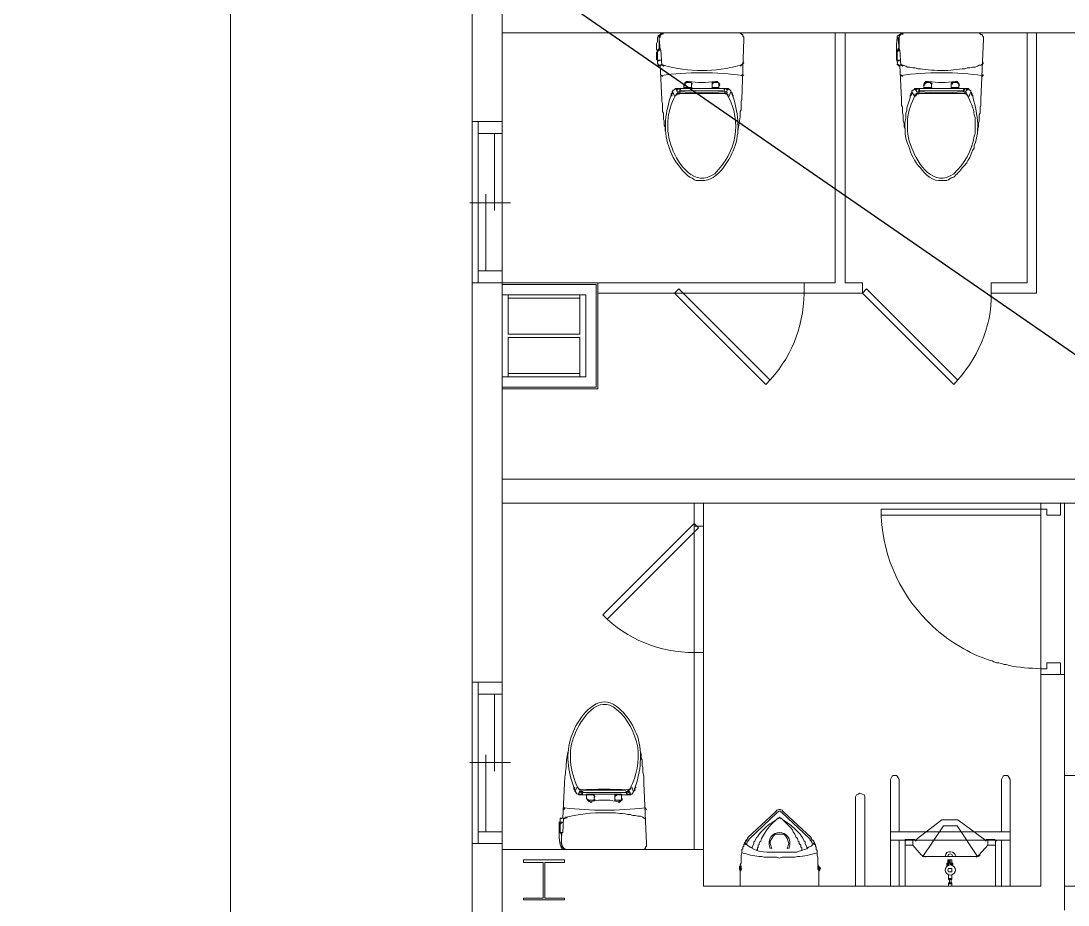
# Model space of a CAD drawing. Header units: millimetres. Extents: x -15161 to 10473752, y -72817 to 33960.
# Drawn here: x -2057 to -1538, y -28837 to -28399 of the extents above; entities that cross this region are included whole.
import ezdxf

# ---------------------------------------------------------------- set-up
doc = ezdxf.new("R2010")
doc.units = ezdxf.units.MM
doc.layers.add('PDF_幾何圖形', color=7, linetype='Continuous')

# ---------------------------------------------------------------- blocks, each defined once
blk = doc.blocks.new('建築底圖1140116')
at = {"layer": 'PDF_幾何圖形', "lineweight": 0}
blk.add_line((-1833.16, -22058.93), (-1833.16, -25652.78), dxfattribs=at)
for points in [[(-1953.16, -21908.9), (-1953.16, -26352.25), (-559.74, -26173.15), (-558.05, -26185), (-1953.16, -26364.27)], [(-1833.16, -22866.36), (-1833.16, -22668.21), (-1818.34, -22668.21), (-1818.34, -22588.19), (-1818.34, -22259.2), (-1833.16, -22259.2), (-1833.16, -22129.22)], [(-1833.16, -22588.19), (-1833.16, -22259.2)], [(-1203.98, -22532.3), (-1203.98, -22502.24), (-1192.13, -22502.24), (-1192.13, -22532.3), (-1192.13, -22777.45), (-1317.03, -22777.45), (-1317.03, -22765.59), (-1203.98, -22765.59), (-1203.98, -22544.15), (-1424.15, -22544.15), (-1424.15, -22765.59), (-1402.14, -22765.59), (-1402.14, -22777.45), (-1436.01, -22777.45), (-1436.01, -22544.15), (-1818.34, -22544.15)], [(-1653.21, -22544.15), (-1653.21, -22668.21), (-1668.46, -22668.21), (-1668.46, -22673.29), (-1732.81, -22673.29), (-1770.5, -22673.29)], [(-1741.28, -22553.47), (-1741.7, -22552.2), (-1741.7, -22549.66), (-1741.28, -22548.39), (-1741.28, -22546.69), (-1740.86, -22545.85), (-1740.86, -22545.42), (-1740.43, -22545.42), (-1740.01, -22545), (-1739.59, -22545.42)], [(-1740.43, -22553.05), (-1740.86, -22552.62), (-1740.43, -22553.05), (-1740.86, -22552.62), (-1740.86, -22552.2), (-1740.43, -22552.62), (-1740.43, -22545.85)], [(-1740.01, -22552.62), (-1740.43, -22547.12), (-1740.43, -22546.69), (-1740.01, -22546.27), (-1740.01, -22545.42), (-1739.16, -22544.58), (-1738.74, -22544.58), (-1738.32, -22544.15), (-1737.47, -22544.15), (-1701.06, -22544.15), (-1700.63, -22544.15), (-1699.79, -22544.58), (-1699.36, -22545), (-1698.94, -22545), (-1698.94, -22545.85), (-1698.52, -22546.27), (-1698.52, -22547.12), (-1699.36, -22577.18), (-1699.79, -22578.03), (-1699.79, -22582.26), (-1700.21, -22583.11), (-1700.21, -22584.8)], [(-1740.01, -22545), (-1739.59, -22544.58), (-1738.32, -22544.58)], [(-1648.13, -22544.15), (-1648.13, -22668.21), (-1639.66, -22668.21), (-1639.66, -22673.29), (-1668.46, -22673.29)], [(-1622.31, -22545.85), (-1621.88, -22545.42), (-1621.46, -22545.42), (-1621.46, -22545), (-1621.03, -22545), (-1620.61, -22544.58), (-1619.76, -22544.58), (-1619.34, -22545)], [(-1621.03, -22545.42), (-1621.46, -22546.27), (-1621.46, -22552.62), (-1621.88, -22547.12), (-1621.88, -22546.69), (-1621.46, -22546.27), (-1621.46, -22545.85), (-1621.03, -22545.42), (-1621.03, -22545), (-1620.61, -22545), (-1620.19, -22544.58), (-1619.76, -22544.58)], [(-1582.51, -22592.85), (-1582.51, -22591.57), (-1582.08, -22590.73), (-1582.08, -22589.03), (-1581.66, -22587.76), (-1581.66, -22584.8), (-1581.24, -22583.95), (-1581.24, -22580.99), (-1580.81, -22580.14), (-1580.81, -22577.18), (-1579.54, -22547.12), (-1579.54, -22546.27), (-1579.96, -22545.85), (-1580.39, -22545), (-1580.81, -22545), (-1581.66, -22544.15), (-1582.08, -22544.15), (-1618.92, -22544.15)], [(-1553.29, -22544.15), (-1553.29, -22673.29), (-1575.73, -22673.29), (-1575.73, -22668.21), (-1557.95, -22668.21), (-1557.95, -22544.15)], [(-1740.43, -22551.78), (-1740.43, -22552.2), (-1740.86, -22552.2), (-1740.43, -22552.62)], [(-1621.88, -22552.2), (-1621.88, -22551.78)], [(-1621.46, -22552.62), (-1621.88, -22552.2), (-1621.46, -22552.62), (-1621.88, -22552.2), (-1621.88, -22552.62), (-1621.46, -22553.05)], [(-1741.7, -22553.89), (-1741.28, -22553.47), (-1741.28, -22553.05), (-1741.28, -22557.28), (-1741.28, -22557.7), (-1740.86, -22557.7)], [(-1741.7, -22554.32), (-1741.7, -22553.89), (-1741.28, -22554.32)], [(-1741.7, -22554.74), (-1741.7, -22554.32), (-1741.28, -22554.74)], [(-1741.7, -22555.59), (-1741.7, -22555.16), (-1741.28, -22555.59), (-1741.7, -22555.16), (-1741.7, -22554.74), (-1741.28, -22555.16)], [(-1741.7, -22556.01), (-1741.7, -22555.59), (-1741.28, -22556.01), (-1741.7, -22555.59), (-1741.28, -22556.01)], [(-1740.43, -22560.24), (-1740.86, -22559.82), (-1741.28, -22559.4), (-1741.28, -22557.7), (-1741.7, -22557.28), (-1741.7, -22556.01), (-1741.28, -22556.43)], [(-1741.28, -22553.05), (-1740.86, -22553.47), (-1741.28, -22553.05), (-1740.86, -22553.47), (-1741.28, -22553.05), (-1740.86, -22553.47), (-1741.28, -22553.05), (-1741.28, -22552.62), (-1740.86, -22552.62), (-1739.59, -22552.62), (-1739.16, -22560.24), (-1740.86, -22560.24), (-1740.43, -22560.67), (-1740.86, -22560.24), (-1740.86, -22559.82), (-1740.43, -22560.24), (-1740.86, -22559.82), (-1740.43, -22560.24), (-1740.86, -22559.82)], [(-1622.73, -22553.89), (-1622.73, -22553.05), (-1622.31, -22553.47), (-1622.73, -22553.05), (-1622.31, -22553.05), (-1621.88, -22553.47)], [(-1622.73, -22554.32), (-1622.73, -22553.89), (-1622.31, -22554.32)], [(-1622.73, -22554.74), (-1622.73, -22554.32), (-1622.31, -22554.74)], [(-1622.73, -22555.59), (-1622.73, -22555.16), (-1622.31, -22555.59), (-1622.73, -22555.16), (-1622.73, -22554.74), (-1622.31, -22555.16)], [(-1622.31, -22556.01), (-1622.73, -22555.59), (-1622.31, -22556.01), (-1622.73, -22555.59), (-1622.73, -22556.01), (-1622.31, -22556.43)], [(-1622.31, -22552.62), (-1621.03, -22552.62), (-1620.61, -22560.24), (-1621.88, -22560.24), (-1621.46, -22560.67), (-1621.88, -22560.24), (-1621.88, -22559.82), (-1621.46, -22560.24)], [(-1621.88, -22553.05), (-1622.31, -22552.62), (-1622.31, -22553.05), (-1621.88, -22553.47), (-1622.31, -22553.05), (-1622.31, -22557.28), (-1622.31, -22557.7), (-1621.88, -22558.13)], [(-1740.43, -22558.13), (-1740.86, -22557.7), (-1740.43, -22558.13), (-1740.86, -22557.7), (-1740.43, -22558.13), (-1740.86, -22557.7), (-1740.43, -22557.7), (-1739.59, -22557.7)], [(-1740.01, -22560.24), (-1739.16, -22577.18), (-1739.16, -22578.03), (-1738.74, -22579.3), (-1738.74, -22583.11), (-1738.32, -22583.95), (-1738.32, -22584.8), (-1738.32, -22586.92), (-1737.89, -22587.76), (-1737.89, -22589.88), (-1737.47, -22590.73), (-1737.47, -22592.85)], [(-1739.59, -22559.82), (-1739.16, -22559.82), (-1738.74, -22560.24), (-1738.32, -22560.67), (-1738.74, -22560.24), (-1739.16, -22560.24), (-1739.16, -22559.82)], [(-1738.74, -22560.24), (-1738.32, -22560.24), (-1737.89, -22560.67)], [(-1698.94, -22560.24), (-1699.36, -22559.82), (-1699.79, -22560.24), (-1700.21, -22560.24), (-1699.79, -22560.67)], [(-1699.36, -22559.82), (-1698.94, -22559.4), (-1698.94, -22558.97), (-1698.52, -22559.4)], [(-1698.94, -22558.97), (-1698.52, -22558.55)], [(-1621.88, -22557.7), (-1622.31, -22557.7), (-1621.88, -22558.13), (-1622.31, -22557.7)], [(-1621.88, -22559.82), (-1622.31, -22559.82), (-1621.88, -22560.24), (-1622.31, -22559.82), (-1621.88, -22560.24)], [(-1621.46, -22558.13), (-1621.88, -22557.7), (-1621.46, -22558.13), (-1621.88, -22557.7), (-1620.61, -22557.7)], [(-1621.03, -22560.24), (-1620.19, -22577.18), (-1620.19, -22580.14), (-1619.76, -22580.99), (-1619.76, -22583.95), (-1619.34, -22584.8), (-1619.34, -22587.76), (-1618.92, -22589.03), (-1618.92, -22590.73), (-1618.49, -22591.57), (-1618.49, -22592.85)], [(-1619.76, -22560.67), (-1620.19, -22560.24), (-1620.19, -22559.82), (-1620.61, -22559.82), (-1620.19, -22560.24), (-1619.76, -22560.24), (-1619.34, -22560.67), (-1619.76, -22560.24), (-1619.34, -22560.24), (-1618.07, -22560.67), (-1617.22, -22561.09), (-1615.95, -22561.09), (-1614.68, -22561.51), (-1613.41, -22561.51), (-1612.14, -22561.94), (-1610.87, -22561.94)], [(-1588.86, -22561.94), (-1587.59, -22561.51), (-1586.32, -22561.51), (-1585.05, -22561.09), (-1583.78, -22561.09), (-1582.51, -22560.67), (-1581.66, -22560.24), (-1580.81, -22560.24), (-1580.39, -22559.82), (-1579.96, -22560.24)], [(-1580.39, -22559.82), (-1579.96, -22559.4), (-1579.96, -22558.97), (-1579.54, -22559.4)], [(-1579.96, -22558.97), (-1579.96, -22558.55)], [(-1739.16, -22565.32), (-1739.59, -22564.9), (-1739.16, -22565.32)], [(-1698.94, -22565.32), (-1699.36, -22564.9), (-1698.94, -22564.9), (-1698.52, -22565.32)], [(-1699.36, -22564.9), (-1699.36, -22565.32), (-1698.94, -22565.75), (-1699.36, -22565.32)], [(-1620.19, -22565.32), (-1620.61, -22564.9), (-1620.19, -22565.32), (-1620.61, -22564.9), (-1620.19, -22565.32), (-1619.76, -22565.75)], [(-1579.96, -22565.32), (-1580.39, -22564.9), (-1579.96, -22565.32), (-1580.39, -22564.9), (-1579.96, -22564.9), (-1579.54, -22565.32)], [(-1580.39, -22564.9), (-1580.39, -22565.32), (-1579.96, -22565.75)], [(-1728.16, -22571.68), (-1732.39, -22571.68), (-1733.24, -22572.52), (-1733.66, -22572.52), (-1733.66, -22572.95), (-1734.08, -22573.37), (-1734.08, -22573.79), (-1733.66, -22574.22)], [(-1731.54, -22572.1), (-1731.97, -22572.1), (-1731.54, -22572.52), (-1731.97, -22572.1), (-1731.54, -22572.52), (-1731.97, -22572.1), (-1731.54, -22572.52), (-1731.97, -22572.1), (-1731.54, -22572.52), (-1731.97, -22572.1), (-1731.54, -22572.52), (-1731.97, -22572.1), (-1731.54, -22573.37), (-1731.12, -22573.79), (-1731.54, -22573.37), (-1731.12, -22573.79), (-1731.54, -22573.37), (-1731.12, -22573.79), (-1731.54, -22573.37), (-1731.12, -22573.79), (-1731.54, -22573.37), (-1731.12, -22573.37), (-1730.7, -22573.79), (-1731.12, -22573.37), (-1730.7, -22573.79)], [(-1731.12, -22571.68), (-1731.54, -22571.68), (-1731.12, -22572.1)], [(-1731.54, -22571.68), (-1731.54, -22572.1), (-1731.12, -22572.52)], [(-1730.7, -22572.1), (-1731.12, -22571.68), (-1730.7, -22571.68), (-1730.27, -22572.1)], [(-1731.12, -22573.37), (-1730.7, -22573.37), (-1730.27, -22573.79), (-1730.7, -22573.37), (-1730.27, -22573.37), (-1729.85, -22573.79), (-1730.27, -22573.37), (-1729.85, -22573.79), (-1730.27, -22573.37), (-1729.85, -22573.79), (-1730.27, -22573.37), (-1729.85, -22573.79), (-1730.27, -22573.37), (-1730.27, -22572.1), (-1729.85, -22572.52), (-1730.27, -22572.1), (-1729.85, -22572.52)], [(-1730.27, -22572.1), (-1730.7, -22571.68), (-1730.27, -22572.1)], [(-1730.27, -22572.95), (-1708.68, -22572.95)], [(-1727.73, -22569.56), (-1728.16, -22569.56), (-1728.16, -22569.98), (-1727.73, -22570.4)], [(-1728.16, -22569.98), (-1728.16, -22571.25), (-1724.77, -22571.25), (-1724.35, -22571.68), (-1724.77, -22571.25), (-1724.35, -22571.68)], [(-1728.16, -22571.25), (-1728.16, -22571.68), (-1710.8, -22571.68), (-1710.8, -22571.25)], [(-1724.35, -22571.25), (-1724.35, -22569.13), (-1723.92, -22569.56), (-1724.35, -22569.13), (-1723.92, -22569.56), (-1724.35, -22569.13), (-1724.77, -22568.71), (-1727.73, -22568.71)], [(-1727.31, -22568.71), (-1727.73, -22568.71), (-1727.73, -22569.13), (-1727.31, -22569.56), (-1727.73, -22569.13), (-1727.73, -22569.56), (-1727.31, -22569.98)], [(-1726.89, -22568.29), (-1727.31, -22568.71), (-1726.89, -22569.13), (-1727.31, -22568.71), (-1726.89, -22569.13)], [(-1726.04, -22568.29), (-1726.46, -22568.29), (-1726.04, -22568.71), (-1726.46, -22568.29), (-1726.04, -22568.71), (-1726.46, -22568.29), (-1726.89, -22568.29), (-1726.46, -22568.71), (-1726.89, -22568.29), (-1726.46, -22568.71)], [(-1724.35, -22569.13), (-1724.77, -22568.71), (-1724.35, -22569.13)], [(-1724.77, -22571.25), (-1724.35, -22571.25), (-1723.92, -22571.68), (-1724.35, -22571.25), (-1723.92, -22571.68)], [(-1714.18, -22571.25), (-1714.18, -22569.13), (-1713.76, -22569.56), (-1714.18, -22569.13), (-1713.76, -22569.56), (-1714.18, -22569.13), (-1714.18, -22568.71), (-1713.76, -22568.71), (-1713.34, -22569.13)], [(-1713.76, -22571.25), (-1714.18, -22571.25), (-1713.76, -22571.68), (-1714.18, -22571.25), (-1713.76, -22571.68), (-1714.18, -22571.25), (-1713.76, -22571.68)], [(-1711.64, -22568.71), (-1712.07, -22568.29), (-1711.64, -22568.71), (-1712.07, -22568.29), (-1711.64, -22568.29), (-1711.22, -22568.71), (-1713.76, -22568.71)], [(-1713.34, -22571.68), (-1713.76, -22571.25), (-1710.8, -22571.25), (-1710.8, -22569.98), (-1710.37, -22570.4)], [(-1712.07, -22568.29), (-1712.49, -22568.29), (-1712.07, -22568.71), (-1712.49, -22568.29), (-1712.07, -22568.71), (-1712.49, -22568.29)], [(-1710.8, -22569.98), (-1710.8, -22569.56), (-1710.37, -22569.98), (-1710.8, -22569.56), (-1710.8, -22569.13), (-1710.37, -22569.56), (-1710.8, -22569.13), (-1711.22, -22568.71), (-1710.8, -22569.13)], [(-1710.8, -22569.13), (-1711.22, -22568.71), (-1710.8, -22569.13)], [(-1710.8, -22571.68), (-1706.14, -22571.68), (-1705.72, -22572.1), (-1705.29, -22572.52), (-1704.87, -22572.95)], [(-1708.26, -22571.68), (-1708.26, -22573.37), (-1707.83, -22573.79), (-1708.26, -22573.37), (-1707.83, -22573.79), (-1708.26, -22573.37), (-1707.83, -22573.79), (-1708.26, -22573.37), (-1708.26, -22572.1), (-1707.83, -22572.52), (-1708.26, -22572.1), (-1707.83, -22572.52)], [(-1708.26, -22572.1), (-1708.26, -22571.68), (-1707.83, -22572.1), (-1708.26, -22571.68), (-1707.83, -22572.1), (-1708.26, -22571.68), (-1707.41, -22571.68), (-1706.99, -22572.1), (-1707.41, -22571.68), (-1706.99, -22571.68), (-1706.99, -22572.1), (-1706.56, -22572.52), (-1706.99, -22572.1), (-1706.56, -22572.1), (-1706.14, -22572.52), (-1706.56, -22572.1), (-1706.14, -22572.52), (-1706.56, -22572.1), (-1706.14, -22572.52), (-1706.56, -22572.1), (-1706.14, -22572.52), (-1706.56, -22572.1), (-1706.14, -22572.52)], [(-1706.56, -22572.1), (-1706.99, -22573.37), (-1706.56, -22573.79), (-1706.99, -22573.37), (-1706.56, -22573.79), (-1706.99, -22573.37), (-1706.56, -22573.79), (-1706.99, -22573.37), (-1706.56, -22573.79), (-1706.99, -22573.37), (-1707.41, -22573.37), (-1706.99, -22573.79), (-1707.41, -22573.37), (-1707.83, -22573.37), (-1707.41, -22573.79), (-1707.83, -22573.37), (-1707.41, -22573.79)], [(-1705.29, -22572.52), (-1704.87, -22572.95), (-1704.87, -22573.37), (-1704.02, -22574.22)], [(-1609.18, -22571.68), (-1613.84, -22571.68), (-1613.84, -22572.1), (-1614.26, -22572.52), (-1614.68, -22572.52), (-1615.11, -22572.95), (-1615.11, -22573.79), (-1614.68, -22574.22)], [(-1613.41, -22572.1), (-1612.57, -22573.37), (-1612.14, -22573.79), (-1612.57, -22573.37), (-1612.14, -22573.79), (-1612.57, -22573.37), (-1612.14, -22573.79), (-1612.57, -22573.37), (-1612.14, -22573.79), (-1612.57, -22573.37), (-1612.14, -22573.79), (-1612.57, -22573.37), (-1612.14, -22573.37), (-1611.72, -22573.79), (-1612.14, -22573.37), (-1611.72, -22573.37), (-1611.3, -22573.79), (-1611.72, -22573.37), (-1611.3, -22573.79), (-1611.72, -22573.37), (-1611.3, -22573.79), (-1611.72, -22573.37), (-1611.3, -22573.79), (-1611.72, -22573.37), (-1611.3, -22573.79), (-1611.72, -22573.37), (-1611.72, -22572.1), (-1611.3, -22572.52), (-1611.72, -22572.1), (-1611.3, -22572.52)], [(-1612.99, -22572.1), (-1613.41, -22572.1), (-1612.99, -22572.52), (-1613.41, -22572.1), (-1612.99, -22572.52), (-1613.41, -22572.1), (-1612.99, -22572.52), (-1613.41, -22572.1), (-1612.99, -22572.52)], [(-1611.72, -22572.1), (-1611.72, -22571.68), (-1611.3, -22572.1), (-1611.72, -22571.68), (-1611.3, -22572.1), (-1611.72, -22571.68), (-1612.57, -22571.68), (-1612.14, -22572.1), (-1612.57, -22571.68), (-1612.57, -22572.1), (-1612.99, -22572.1), (-1612.57, -22572.52), (-1612.99, -22572.1), (-1612.57, -22572.52)], [(-1611.3, -22572.95), (-1589.7, -22572.95)], [(-1605.79, -22569.13), (-1605.79, -22568.71), (-1605.37, -22569.13), (-1605.79, -22568.71), (-1608.76, -22568.71), (-1608.76, -22569.13), (-1608.33, -22569.56), (-1608.76, -22569.13), (-1609.18, -22569.56), (-1608.76, -22569.98), (-1609.18, -22569.56), (-1609.18, -22569.98), (-1608.76, -22570.4)], [(-1609.18, -22569.98), (-1609.18, -22571.25), (-1605.79, -22571.25), (-1605.37, -22571.68), (-1605.79, -22571.25), (-1605.37, -22571.68), (-1605.79, -22571.25), (-1605.37, -22571.25), (-1604.95, -22571.68), (-1605.37, -22571.25), (-1605.37, -22569.13), (-1604.95, -22569.56), (-1605.37, -22569.13), (-1605.79, -22569.13), (-1605.37, -22569.56)], [(-1609.18, -22571.25), (-1609.18, -22571.68), (-1591.82, -22571.68), (-1591.82, -22571.25)], [(-1607.91, -22568.29), (-1608.33, -22568.29), (-1608.33, -22568.71), (-1607.91, -22569.13), (-1608.33, -22568.71), (-1608.76, -22568.71), (-1608.33, -22569.13)], [(-1607.49, -22568.71), (-1607.91, -22568.29), (-1607.49, -22568.71), (-1607.91, -22568.29), (-1607.49, -22568.29), (-1607.06, -22568.71), (-1607.49, -22568.29), (-1607.06, -22568.71), (-1607.49, -22568.29), (-1607.06, -22568.29), (-1606.64, -22568.71)], [(-1595.63, -22569.13), (-1595.21, -22569.13), (-1594.78, -22569.56), (-1595.21, -22569.13), (-1595.21, -22568.71), (-1594.78, -22569.13)], [(-1595.63, -22571.25), (-1595.63, -22569.13), (-1595.21, -22569.56)], [(-1595.21, -22571.68), (-1595.63, -22571.25), (-1595.21, -22571.25), (-1594.78, -22571.68), (-1595.21, -22571.25), (-1594.78, -22571.68), (-1595.21, -22571.25), (-1591.82, -22571.25), (-1591.82, -22569.98), (-1591.4, -22570.4)], [(-1592.67, -22568.29), (-1593.09, -22568.29), (-1592.67, -22568.71), (-1592.67, -22568.29), (-1592.24, -22568.71), (-1595.21, -22568.71)], [(-1593.09, -22568.29), (-1593.51, -22568.29), (-1593.09, -22568.71), (-1593.51, -22568.29), (-1593.09, -22568.71), (-1593.51, -22568.29)], [(-1591.82, -22569.98), (-1591.82, -22569.56), (-1591.4, -22569.98), (-1591.82, -22569.56)], [(-1591.82, -22571.68), (-1587.16, -22571.68), (-1586.74, -22572.1), (-1586.74, -22572.52), (-1586.32, -22572.52), (-1585.89, -22572.95), (-1585.89, -22573.79), (-1585.47, -22573.79), (-1585.47, -22574.22), (-1585.05, -22574.64)], [(-1588.43, -22571.68), (-1587.59, -22572.52), (-1588.01, -22572.1), (-1587.59, -22572.1), (-1587.16, -22572.52), (-1587.59, -22572.1), (-1587.16, -22572.52), (-1587.59, -22572.1), (-1587.16, -22572.52), (-1587.59, -22572.1), (-1587.16, -22572.52), (-1587.59, -22572.1), (-1588.43, -22573.37), (-1588.01, -22573.79), (-1588.43, -22573.37), (-1588.01, -22573.79), (-1588.43, -22573.37), (-1588.01, -22573.79), (-1588.43, -22573.37), (-1588.01, -22573.79), (-1588.43, -22573.37), (-1588.01, -22573.79), (-1588.43, -22573.37), (-1588.86, -22573.37), (-1588.43, -22573.79), (-1588.86, -22573.37), (-1589.28, -22573.37), (-1588.86, -22573.79), (-1589.28, -22573.37), (-1588.86, -22573.79), (-1589.28, -22573.37), (-1588.86, -22573.79), (-1589.28, -22573.37), (-1588.86, -22573.79), (-1589.28, -22573.37), (-1588.86, -22573.79), (-1589.28, -22573.37), (-1589.28, -22572.1), (-1588.86, -22572.52), (-1589.28, -22572.1), (-1588.86, -22572.52)], [(-1589.28, -22572.1), (-1589.28, -22571.68), (-1588.86, -22572.1), (-1589.28, -22571.68), (-1588.86, -22572.1), (-1589.28, -22571.68), (-1588.43, -22571.68), (-1588.01, -22572.1), (-1588.43, -22571.68), (-1588.01, -22572.1), (-1587.59, -22572.52)], [(-1734.08, -22573.79), (-1734.08, -22574.22), (-1734.51, -22574.22), (-1734.51, -22574.64), (-1734.08, -22575.06)], [(-1734.51, -22574.64), (-1734.51, -22575.06), (-1734.08, -22575.49), (-1734.51, -22575.06), (-1734.08, -22575.49), (-1734.51, -22575.06), (-1734.08, -22575.49), (-1734.51, -22575.06), (-1734.08, -22575.49), (-1734.51, -22575.06), (-1734.08, -22575.49)], [(-1733.66, -22573.37), (-1732.81, -22575.49), (-1732.39, -22575.49)], [(-1732.39, -22575.06), (-1731.97, -22575.06), (-1731.97, -22574.64), (-1731.54, -22575.06), (-1731.97, -22574.64), (-1731.54, -22574.22), (-1731.12, -22574.64), (-1731.54, -22574.22), (-1731.12, -22574.22), (-1730.7, -22574.64), (-1731.12, -22574.22), (-1730.7, -22574.64), (-1731.12, -22574.22), (-1730.7, -22574.64), (-1731.12, -22574.22), (-1730.7, -22574.22), (-1730.27, -22574.64)], [(-1706.99, -22574.64), (-1707.41, -22574.22), (-1707.83, -22574.22), (-1707.41, -22574.64)], [(-1704.87, -22573.37), (-1705.72, -22575.49), (-1706.14, -22575.49), (-1706.56, -22575.06), (-1706.56, -22574.64), (-1706.99, -22574.22), (-1707.41, -22574.22), (-1706.99, -22574.64), (-1707.41, -22574.22), (-1706.99, -22574.64), (-1707.41, -22574.22)], [(-1706.99, -22574.22), (-1706.99, -22574.64), (-1706.56, -22574.64), (-1706.14, -22575.06)], [(-1704.45, -22573.79), (-1704.45, -22574.22), (-1704.02, -22574.64)], [(-1704.45, -22574.22), (-1704.45, -22574.64), (-1704.02, -22574.64), (-1704.02, -22575.06), (-1703.6, -22575.49), (-1704.02, -22575.06), (-1703.6, -22575.49), (-1704.02, -22575.06), (-1703.6, -22575.49), (-1704.02, -22575.06), (-1703.6, -22575.49), (-1704.02, -22575.06), (-1703.6, -22575.49)], [(-1615.53, -22574.64), (-1615.53, -22575.06), (-1615.95, -22575.06), (-1615.53, -22575.49), (-1615.95, -22575.06), (-1615.95, -22576.33), (-1617.65, -22581.41), (-1617.65, -22582.68), (-1618.07, -22583.95), (-1618.07, -22586.49), (-1618.49, -22587.76)], [(-1615.95, -22575.06), (-1615.53, -22575.49)], [(-1615.95, -22575.06), (-1615.53, -22575.49)], [(-1615.11, -22573.79), (-1615.53, -22574.22), (-1615.11, -22574.64)], [(-1615.53, -22574.22), (-1615.53, -22574.64), (-1615.11, -22575.06)], [(-1615.11, -22573.37), (-1613.84, -22575.49), (-1613.41, -22575.49)], [(-1612.99, -22574.64), (-1613.41, -22574.64), (-1613.41, -22575.06), (-1612.99, -22575.49)], [(-1612.57, -22574.22), (-1612.99, -22574.22), (-1612.99, -22574.64), (-1612.57, -22575.06)], [(-1612.14, -22574.22), (-1612.57, -22574.22), (-1612.14, -22574.64)], [(-1612.57, -22574.22), (-1612.14, -22574.64)], [(-1612.14, -22574.22), (-1611.72, -22574.64)], [(-1612.14, -22574.22), (-1611.72, -22574.64)], [(-1612.14, -22574.22), (-1611.72, -22574.64)], [(-1585.89, -22573.37), (-1586.74, -22575.49), (-1587.16, -22575.49), (-1587.59, -22575.06), (-1587.59, -22574.64), (-1588.01, -22574.64), (-1588.43, -22574.22), (-1588.86, -22574.22), (-1588.43, -22574.64), (-1588.86, -22574.22), (-1588.43, -22574.64), (-1588.86, -22574.22), (-1588.43, -22574.64), (-1588.86, -22574.22)], [(-1588.43, -22574.22), (-1588.01, -22574.22), (-1588.01, -22574.64), (-1587.59, -22575.06)], [(-1585.47, -22574.22), (-1585.47, -22574.64), (-1585.05, -22575.06), (-1584.62, -22575.49), (-1585.05, -22575.06), (-1585.47, -22575.06), (-1585.47, -22574.64)], [(-1585.05, -22575.06), (-1584.62, -22575.49)], [(-1585.05, -22575.06), (-1584.62, -22575.49)], [(-1833.16, -22668.21), (-1833.16, -22588.19), (-1818.34, -22588.19)], [(-1830.2, -22588.19), (-1830.2, -22668.21)], [(-1584.2, -22584.8), (-1583.78, -22586.07), (-1583.78, -22594.12), (-1584.2, -22595.39)], [(-1818.34, -22594.12), (-1830.2, -22594.12)], [(-1822.15, -22594.12), (-1822.15, -22632.22)], [(-1586.32, -22605.97), (-1585.89, -22604.7), (-1585.47, -22603.85), (-1585.05, -22602.58), (-1584.2, -22601.31), (-1584.2, -22600.04)], [(-1729.85, -22611.05), (-1729, -22612.32), (-1726.46, -22614.86), (-1725.19, -22615.71)], [(-1600.29, -22617.4), (-1597.75, -22617.4), (-1596.9, -22616.98), (-1595.63, -22616.13), (-1594.36, -22615.71)], [(-1826.39, -22662.28), (-1826.39, -22624.18)], [(-1814.11, -22628.41), (-1834.43, -22628.41)], [(-1818.34, -22662.28), (-1830.2, -22662.28)], [(-1818.34, -22720.71), (-1770.92, -22720.71), (-1770.92, -22694.46), (-1770.92, -22668.21), (-1818.34, -22668.21), (-1818.34, -22866.36), (-1833.16, -22866.36), (-1833.16, -22946.39)], [(-1818.34, -22719.87), (-1771.77, -22719.87), (-1771.77, -22694.46), (-1771.77, -22669.06), (-1818.34, -22669.06)], [(-1770.5, -22668.21), (-1732.81, -22668.21), (-1668.46, -22668.21)], [(-1687.51, -22718.6), (-1732.81, -22673.29), (-1730.7, -22671.17), (-1685.39, -22716.48)], [(-1594.36, -22718.6), (-1639.66, -22673.29), (-1637.55, -22671.17), (-1592.24, -22716.48)], [(-1818.34, -22765.59), (-1509.26, -22765.59)], [(-1818.34, -22777.45), (-1509.26, -22777.45)], [(-1718.42, -22777.45), (-1718.42, -22788.88), (-1723.07, -22788.88), (-1723.07, -22777.45)], [(-1539.32, -22862.55), (-1539.32, -22777.45), (-1551.17, -22777.45), (-1551.17, -22780.41), (-1548.21, -22780.41), (-1548.21, -22783.38), (-1541.44, -22783.38), (-1541.44, -22777.45)], [(-1551.17, -22783.38), (-1551.17, -22862.55), (-1551.17, -22859.59), (-1548.21, -22859.59), (-1548.21, -22856.62), (-1541.44, -22856.62), (-1541.44, -22862.55)], [(-1718.42, -22787.61), (-1718.42, -22851.54), (-1723.07, -22851.54), (-1723.07, -22787.61)], [(-1723.07, -22949.35), (-1723.07, -22831.64)], [(-1718.42, -22949.35), (-1718.42, -22831.64)], [(-1575.31, -22855.78), (-1574.46, -22856.2), (-1573.19, -22856.62), (-1571.92, -22856.62), (-1570.65, -22857.05), (-1569.38, -22857.47), (-1568.11, -22857.47), (-1567.26, -22857.9)], [(-1818.34, -22949.35), (-1718.42, -22949.35), (-1718.42, -22967.56), (-1551.17, -22967.56), (-1551.17, -22862.55), (-1539.32, -22862.55), (-1539.32, -22979.41)], [(-1830.2, -22866.36), (-1830.2, -22946.39)], [(-1818.34, -22866.36), (-1818.34, -22946.39)], [(-1818.34, -22872.29), (-1830.2, -22872.29)], [(-1822.15, -22872.29), (-1822.15, -22910.4)], [(-1826.39, -22940.46), (-1826.39, -22902.35)], [(-1748.48, -22908.7), (-1748.9, -22907.86), (-1748.9, -22904.89), (-1749.33, -22904.05), (-1749.33, -22901.93), (-1749.75, -22901.08)], [(-1814.11, -22906.16), (-1834.43, -22906.16)], [(-1621.46, -22940.46), (-1621.46, -22914.63), (-1622.31, -22912.94), (-1622.73, -22912.51), (-1624.42, -22912.51), (-1624.85, -22912.94), (-1625.69, -22914.63), (-1625.69, -22967.56)], [(-1570.65, -22940.46), (-1570.65, -22914.63), (-1569.8, -22912.94), (-1569.38, -22912.51), (-1567.69, -22912.51), (-1567.26, -22912.94), (-1566.42, -22914.63), (-1566.42, -22967.56)], [(-1539.32, -22912.51), (-1379.27, -22912.51), (-1379.27, -22967.56)], [(-1748.06, -22916.32), (-1746.79, -22946.39), (-1746.79, -22947.66), (-1747.21, -22948.08), (-1747.21, -22948.5), (-1747.63, -22948.93), (-1748.48, -22949.35), (-1749.33, -22949.35), (-1785.74, -22949.35)], [(-1782.77, -22918.87), (-1782.77, -22918.44), (-1782.35, -22918.87), (-1782.77, -22918.44), (-1782.35, -22918.87), (-1782.77, -22918.44), (-1782.35, -22918.87), (-1782.77, -22918.44), (-1782.35, -22918.87), (-1782.77, -22918.44)], [(-1782.77, -22919.29), (-1782.77, -22918.87), (-1782.35, -22919.29)], [(-1782.35, -22919.71), (-1782.77, -22919.29), (-1782.35, -22919.71)], [(-1782.35, -22920.56), (-1781.08, -22918.44), (-1780.66, -22918.44)], [(-1781.93, -22920.14), (-1782.35, -22919.71), (-1782.35, -22920.14), (-1781.93, -22920.56)], [(-1779.81, -22919.29), (-1780.23, -22919.29), (-1779.81, -22919.71)], [(-1779.81, -22921.83), (-1780.23, -22921.83), (-1779.81, -22922.25), (-1780.23, -22921.83), (-1779.81, -22922.25), (-1780.23, -22921.83), (-1779.81, -22922.25), (-1780.23, -22921.83), (-1779.81, -22922.25), (-1780.23, -22921.83), (-1779.81, -22922.25), (-1780.23, -22921.83), (-1780.23, -22921.41), (-1779.81, -22920.56), (-1779.39, -22920.98), (-1779.81, -22920.56), (-1779.39, -22920.98), (-1779.81, -22920.56), (-1779.39, -22920.98), (-1779.81, -22920.56), (-1779.81, -22920.14), (-1779.81, -22920.56), (-1779.39, -22920.98)], [(-1779.81, -22920.56), (-1779.39, -22920.56), (-1778.96, -22920.98), (-1779.39, -22920.56), (-1778.96, -22920.56), (-1778.54, -22920.98), (-1756.95, -22920.98)], [(-1778.54, -22920.56), (-1778.12, -22920.98), (-1778.54, -22920.56), (-1778.12, -22920.98), (-1778.54, -22920.56), (-1778.96, -22921.83), (-1778.54, -22922.25), (-1778.96, -22921.83), (-1778.54, -22922.25), (-1778.96, -22921.83), (-1778.54, -22922.25), (-1778.96, -22921.83), (-1778.54, -22922.25), (-1778.96, -22921.83), (-1779.81, -22921.83), (-1779.39, -22922.25), (-1779.81, -22921.83), (-1779.39, -22922.25)], [(-1778.96, -22920.56), (-1778.54, -22920.56), (-1778.12, -22920.98)], [(-1752.29, -22920.14), (-1752.71, -22919.71), (-1752.71, -22920.14), (-1753.14, -22920.14), (-1753.14, -22920.56), (-1753.56, -22920.98), (-1753.56, -22921.41), (-1753.98, -22921.83), (-1754.41, -22921.83), (-1754.83, -22922.25), (-1759.06, -22922.25), (-1759.06, -22921.83), (-1776.42, -22921.83), (-1776.42, -22922.25), (-1776.42, -22923.95), (-1776, -22924.37)], [(-1755.68, -22921.83), (-1755.25, -22921.83), (-1754.83, -22922.25), (-1755.25, -22921.83), (-1754.83, -22921.83), (-1754.41, -22922.25), (-1754.83, -22921.83), (-1754.41, -22922.25), (-1754.83, -22921.83), (-1754.41, -22922.25), (-1754.83, -22921.83), (-1754.41, -22922.25), (-1754.83, -22921.83), (-1754.83, -22921.41), (-1755.25, -22920.56), (-1754.83, -22920.98), (-1755.25, -22920.56), (-1754.83, -22920.98), (-1755.25, -22920.56), (-1755.68, -22920.56), (-1755.25, -22920.98), (-1755.68, -22920.56), (-1755.68, -22920.14), (-1755.68, -22920.56), (-1755.25, -22920.98), (-1755.68, -22920.56), (-1756.1, -22920.56), (-1755.68, -22920.98), (-1756.1, -22920.56), (-1756.52, -22920.56), (-1756.1, -22920.98)], [(-1756.52, -22920.56), (-1756.1, -22920.98), (-1756.52, -22920.56), (-1756.1, -22920.98), (-1756.52, -22920.56), (-1756.1, -22920.98), (-1756.52, -22920.56), (-1756.1, -22920.98), (-1756.52, -22920.56), (-1756.52, -22921.83), (-1756.1, -22922.25), (-1756.52, -22921.83), (-1756.1, -22922.25), (-1756.52, -22921.83), (-1756.1, -22922.25), (-1756.52, -22921.83), (-1756.1, -22922.25), (-1756.52, -22921.83), (-1755.68, -22921.83), (-1755.25, -22922.25), (-1755.68, -22921.83), (-1755.25, -22922.25)], [(-1753.14, -22920.56), (-1753.98, -22918.44), (-1754.41, -22918.44)], [(-1752.71, -22919.29), (-1752.71, -22918.87), (-1752.29, -22918.87), (-1752.29, -22918.44), (-1751.87, -22918.87), (-1752.29, -22918.44), (-1751.87, -22918.87), (-1752.29, -22918.44), (-1751.87, -22918.87), (-1752.29, -22918.44), (-1751.87, -22918.87), (-1752.29, -22918.44)], [(-1752.71, -22919.71), (-1752.71, -22919.29), (-1752.29, -22919.71)], [(-1780.66, -22921.83), (-1780.23, -22922.25), (-1776.42, -22922.25), (-1773.04, -22922.25), (-1772.61, -22922.68), (-1773.04, -22922.25), (-1772.61, -22922.68), (-1772.19, -22923.1)], [(-1776, -22924.79), (-1776, -22924.37), (-1775.58, -22924.79)], [(-1773.04, -22924.79), (-1776, -22924.79), (-1775.58, -22925.22), (-1775.15, -22925.64), (-1775.58, -22925.22)], [(-1774.31, -22925.64), (-1774.73, -22925.64), (-1774.31, -22926.06), (-1774.73, -22925.64), (-1774.31, -22926.06), (-1774.73, -22925.64), (-1775.15, -22925.22), (-1775.58, -22925.22), (-1775.15, -22925.64)], [(-1774.73, -22925.64), (-1775.15, -22925.22), (-1774.73, -22925.64)], [(-1773.04, -22922.25), (-1772.61, -22922.25), (-1772.61, -22922.68), (-1772.19, -22923.1), (-1772.61, -22922.68), (-1772.61, -22924.37), (-1772.19, -22924.79), (-1772.61, -22924.37), (-1772.61, -22924.79), (-1772.19, -22925.22)], [(-1772.61, -22924.79), (-1773.04, -22924.79), (-1772.61, -22925.22), (-1773.04, -22924.79), (-1772.61, -22925.22)], [(-1762.03, -22922.25), (-1762.45, -22922.25), (-1762.03, -22922.68), (-1762.45, -22922.25), (-1762.45, -22922.68), (-1762.03, -22923.1), (-1762.45, -22922.68), (-1762.03, -22923.1)], [(-1762.45, -22922.68), (-1762.45, -22924.37), (-1762.03, -22924.79), (-1762.45, -22924.37), (-1762.45, -22924.79), (-1762.03, -22925.22), (-1762.45, -22924.79), (-1762.03, -22925.22), (-1762.45, -22924.79), (-1759.49, -22924.79)], [(-1761.6, -22922.68), (-1762.03, -22922.25), (-1759.06, -22922.25), (-1759.06, -22923.95), (-1758.64, -22924.37), (-1759.06, -22923.95), (-1759.06, -22924.37), (-1758.64, -22924.79), (-1759.06, -22924.37), (-1759.06, -22924.79), (-1759.49, -22924.79), (-1759.06, -22925.22), (-1759.49, -22924.79), (-1759.49, -22925.22), (-1759.91, -22925.22), (-1759.49, -22925.64), (-1759.91, -22925.22), (-1759.49, -22925.64)], [(-1760.33, -22925.22), (-1760.33, -22925.64), (-1759.91, -22926.06), (-1760.33, -22925.64), (-1760.76, -22925.64), (-1760.33, -22926.06), (-1760.76, -22925.64), (-1760.33, -22926.06)], [(-1759.91, -22925.22), (-1760.33, -22925.22), (-1759.91, -22925.64)], [(-1638.39, -22967.56), (-1638.39, -22923.1), (-1638.82, -22922.25), (-1639.66, -22921.83), (-1640.93, -22921.41), (-1641.78, -22921.83), (-1642.63, -22922.25), (-1643.05, -22923.1), (-1643.05, -22967.56)], [(-1663.38, -22946.39), (-1663.38, -22946.81), (-1663.8, -22946.39), (-1663.38, -22946.39), (-1662.95, -22946.81), (-1663.38, -22946.39), (-1663.38, -22945.96), (-1663.8, -22945.54), (-1663.8, -22945.12), (-1664.22, -22944.69), (-1664.65, -22944.69), (-1664.65, -22944.27), (-1665.07, -22943.85), (-1665.07, -22943.42), (-1678.62, -22930.72), (-1679.04, -22930.3), (-1679.46, -22929.87), (-1680.31, -22929.45), (-1681.16, -22929.45), (-1682, -22929.87), (-1682.85, -22930.72), (-1696.4, -22943.42), (-1696.4, -22943.85), (-1697.25, -22944.69), (-1696.82, -22945.12)], [(-1665.07, -22945.12), (-1665.49, -22944.69), (-1665.49, -22944.27), (-1665.92, -22943.85), (-1679.46, -22931.14), (-1679.46, -22930.72), (-1679.89, -22930.72), (-1680.31, -22930.3), (-1681.16, -22930.3), (-1681.58, -22930.72), (-1682, -22930.72), (-1682, -22931.14), (-1695.55, -22943.85), (-1695.98, -22944.27), (-1695.98, -22944.69), (-1696.4, -22945.12), (-1696.82, -22945.12), (-1696.82, -22945.96), (-1697.25, -22946.39), (-1697.25, -22946.81)], [(-1789.13, -22933.68), (-1789.55, -22933.68), (-1789.55, -22935.38), (-1789.97, -22935.8), (-1789.97, -22937.92), (-1789.55, -22938.34), (-1789.97, -22937.92), (-1789.55, -22938.34)], [(-1789.97, -22939.61), (-1789.97, -22940.46), (-1789.55, -22940.88), (-1789.55, -22936.22)], [(-1789.55, -22940.88), (-1789.13, -22941.31), (-1789.55, -22940.88), (-1789.13, -22941.31), (-1789.55, -22940.88), (-1789.13, -22940.88), (-1788.28, -22940.88), (-1787.86, -22933.68), (-1789.13, -22933.68), (-1788.7, -22934.11), (-1789.13, -22933.68), (-1788.7, -22934.11), (-1789.13, -22933.68), (-1788.7, -22934.11), (-1789.13, -22933.68), (-1788.7, -22934.11)], [(-1789.13, -22936.65), (-1789.55, -22936.22), (-1789.13, -22936.65), (-1789.55, -22936.22), (-1789.13, -22935.8), (-1788.7, -22936.22), (-1789.13, -22935.8), (-1788.7, -22936.22), (-1789.13, -22935.8), (-1787.86, -22935.8)], [(-1787.86, -22934.11), (-1787.43, -22933.68), (-1787.01, -22934.11), (-1787.43, -22933.68), (-1787.01, -22934.11)], [(-1787.43, -22933.68), (-1787.01, -22933.68), (-1787.01, -22933.26), (-1786.59, -22933.26), (-1786.16, -22933.68)], [(-1757.37, -22931.57), (-1756.1, -22931.99), (-1754.83, -22931.99), (-1753.56, -22932.41), (-1752.29, -22932.41), (-1751.02, -22932.84), (-1749.75, -22932.84), (-1748.48, -22933.26), (-1748.06, -22933.68)], [(-1748.48, -22933.26), (-1748.06, -22933.68), (-1747.63, -22933.68), (-1747.63, -22934.11), (-1747.21, -22934.11), (-1747.21, -22935.38)], [(-1680.31, -22933.68), (-1680.73, -22933.26), (-1681.16, -22933.68), (-1681.58, -22933.68), (-1681.16, -22934.11)], [(-1669.73, -22949.77), (-1669.73, -22948.5), (-1670.15, -22948.08), (-1670.15, -22947.23), (-1671, -22946.39), (-1671, -22945.54), (-1671.42, -22945.12), (-1671.84, -22943.85), (-1672.69, -22943), (-1673.11, -22941.73), (-1673.96, -22940.46), (-1674.38, -22939.61), (-1675.23, -22938.34), (-1679.89, -22933.68), (-1680.31, -22933.68), (-1679.89, -22934.11)], [(-1577.85, -22944.69), (-1578.27, -22944.27), (-1578.27, -22944.69), (-1578.69, -22944.69), (-1579.12, -22944.27), (-1592.24, -22934.53), (-1600.29, -22934.53), (-1612.99, -22944.27)], [(-1818.34, -22940.46), (-1830.2, -22940.46)], [(-1789.97, -22937.92), (-1789.97, -22938.34), (-1789.55, -22938.76), (-1789.97, -22938.34), (-1789.55, -22938.76)], [(-1789.97, -22938.34), (-1789.97, -22938.76)], [(-1789.55, -22939.61), (-1789.97, -22939.19), (-1789.97, -22938.76), (-1789.55, -22939.19)], [(-1789.97, -22939.19), (-1789.97, -22939.61), (-1789.55, -22940.04)], [(-1789.97, -22940.46), (-1789.55, -22940.46), (-1789.55, -22940.88), (-1789.13, -22941.31), (-1789.13, -22941.73), (-1788.7, -22942.15)], [(-1788.7, -22940.88), (-1789.13, -22946.39), (-1788.7, -22946.81), (-1788.7, -22947.66), (-1787.01, -22949.35), (-1786.59, -22949.35), (-1787.43, -22949.35), (-1787.86, -22948.93), (-1788.7, -22948.93), (-1788.7, -22948.5), (-1789.13, -22948.08), (-1788.7, -22948.5)], [(-1789.13, -22941.73), (-1788.7, -22941.73), (-1789.13, -22941.31), (-1788.7, -22941.73), (-1789.13, -22941.31), (-1789.13, -22940.88), (-1788.7, -22941.31)], [(-1690.9, -22941.73), (-1691.74, -22943), (-1692.17, -22943.42), (-1693.01, -22945.12), (-1693.44, -22945.54), (-1693.44, -22946.39), (-1694.28, -22948.08), (-1694.28, -22948.5)], [(-1676.92, -22948.93), (-1676.08, -22946.39), (-1676.92, -22943.85), (-1677.77, -22942.58), (-1678.62, -22941.73), (-1682.85, -22941.73), (-1683.7, -22942.58), (-1685.39, -22945.12), (-1685.39, -22946.39), (-1684.55, -22948.93)], [(-1670.57, -22941.73), (-1669.73, -22943), (-1669.3, -22943.42), (-1668.46, -22945.12), (-1668.03, -22945.54), (-1668.03, -22946.39), (-1667.19, -22948.08), (-1667.19, -22948.5)], [(-1566.42, -22940.46), (-1625.69, -22940.46)], [(-1610.45, -22951.89), (-1610.03, -22952.31), (-1609.6, -22952.74), (-1599.44, -22937.49), (-1592.67, -22937.49), (-1582.51, -22952.74)], [(-1697.25, -22944.69), (-1697.67, -22945.12), (-1697.67, -22945.54), (-1698.09, -22945.96), (-1698.09, -22946.39), (-1697.67, -22946.81)], [(-1689.2, -22943), (-1689.63, -22943.85), (-1690.05, -22945.12), (-1690.47, -22945.54), (-1690.9, -22946.39), (-1690.9, -22946.81), (-1691.32, -22947.23), (-1691.32, -22948.08), (-1691.74, -22948.5), (-1691.74, -22949.35), (-1692.17, -22949.77)], [(-1664.22, -22946.81), (-1664.22, -22946.39), (-1664.65, -22945.96), (-1664.65, -22945.54), (-1665.07, -22945.12), (-1664.65, -22945.54)], [(-1625.69, -22944.69), (-1566.42, -22944.69)], [(-1621.46, -22967.56), (-1621.46, -22944.69)], [(-1618.07, -22944.27), (-1618.49, -22944.27), (-1618.49, -22944.69), (-1618.07, -22945.12), (-1618.49, -22944.69), (-1618.49, -22945.12), (-1618.49, -22967.56), (-1573.61, -22967.56), (-1573.61, -22945.12), (-1573.61, -22944.69), (-1573.19, -22945.12), (-1573.61, -22944.69), (-1574.04, -22944.27), (-1574.46, -22944.27), (-1574.04, -22944.69)], [(-1617.22, -22944.69), (-1617.65, -22944.27), (-1614.68, -22944.27), (-1614.68, -22947.23), (-1618.49, -22947.23)], [(-1617.65, -22944.27), (-1618.07, -22944.27), (-1617.65, -22944.69)], [(-1612.57, -22944.69), (-1612.99, -22944.27), (-1612.99, -22944.69), (-1613.41, -22944.69), (-1613.84, -22944.27), (-1614.68, -22944.27)], [(-1613.84, -22944.27), (-1613.84, -22944.69), (-1613.41, -22944.69), (-1612.99, -22945.12), (-1613.41, -22944.69)], [(-1579.12, -22944.27), (-1579.12, -22944.69), (-1578.69, -22944.69), (-1578.27, -22945.12), (-1578.69, -22944.69)], [(-1578.27, -22944.27), (-1577.42, -22944.27)], [(-1574.46, -22944.27), (-1577.42, -22944.27), (-1577.42, -22947.23), (-1573.61, -22947.23)], [(-1573.61, -22944.69), (-1574.04, -22944.27), (-1573.61, -22944.69)], [(-1570.65, -22967.56), (-1570.65, -22944.69)], [(-1614.68, -22947.23), (-1610.45, -22951.89), (-1610.03, -22952.31), (-1609.6, -22952.74), (-1608.76, -22952.74), (-1608.33, -22953.16)], [(-1582.08, -22952.31), (-1581.66, -22951.89), (-1581.24, -22952.31)], [(-1577.42, -22947.23), (-1581.66, -22951.89)], [(-1690.9, -22952.74), (-1689.63, -22952.74), (-1688.36, -22953.16), (-1682, -22953.16), (-1680.73, -22953.58), (-1679.46, -22953.16), (-1673.11, -22953.16), (-1671.84, -22952.74)], [(-1608.76, -22952.74), (-1608.33, -22952.74), (-1583.78, -22952.74), (-1583.35, -22952.74), (-1582.93, -22953.16)], [(-1594.78, -22957.39), (-1594.78, -22956.12), (-1597.75, -22956.12), (-1597.75, -22957.82)], [(-1597.32, -22957.39), (-1597.32, -22956.12), (-1597.32, -22954.43), (-1595.21, -22954.43), (-1595.21, -22956.12), (-1595.21, -22957.39)], [(-1596.9, -22954.43), (-1596.9, -22955.7)], [(-1596.9, -22956.97), (-1596.9, -22956.12)], [(-1596.48, -22954.43), (-1596.48, -22955.7)], [(-1596.05, -22955.7), (-1596.05, -22954.43)], [(-1596.05, -22956.12), (-1596.05, -22956.97)], [(-1595.63, -22956.97), (-1595.63, -22956.12)], [(-1595.21, -22954.43), (-1595.21, -22955.7)], [(-1583.35, -22952.74), (-1582.51, -22952.74), (-1582.08, -22952.31), (-1581.66, -22952.74)], [(-1700.21, -22957.82), (-1699.79, -22958.24), (-1700.21, -22957.82), (-1700.63, -22957.82), (-1700.63, -22958.24), (-1700.21, -22958.66), (-1700.63, -22958.24), (-1700.63, -22958.66), (-1700.63, -22959.09), (-1700.21, -22959.51), (-1700.63, -22959.09), (-1700.63, -22958.66), (-1700.21, -22959.09), (-1700.63, -22959.09)], [(-1700.63, -22958.24), (-1700.63, -22958.66), (-1700.21, -22959.09), (-1700.63, -22958.66), (-1700.21, -22959.09), (-1700.63, -22958.66), (-1700.21, -22958.24), (-1700.21, -22957.82), (-1699.79, -22958.24)], [(-1699.79, -22958.66), (-1700.21, -22958.24), (-1700.21, -22958.66), (-1699.79, -22959.09), (-1700.21, -22958.66), (-1700.21, -22959.09), (-1699.79, -22959.51)], [(-1699.36, -22959.09), (-1699.79, -22958.66), (-1700.21, -22959.09), (-1700.21, -22959.51), (-1699.79, -22959.94)], [(-1661.68, -22958.66), (-1661.68, -22959.09), (-1660.83, -22959.94)], [(-1661.26, -22959.09), (-1660.83, -22959.09), (-1660.83, -22958.66), (-1660.41, -22959.09), (-1660.83, -22958.66), (-1661.26, -22958.24), (-1661.26, -22957.82), (-1660.83, -22958.24)], [(-1660.41, -22959.09), (-1660.83, -22958.66), (-1660.83, -22958.24), (-1660.41, -22958.66), (-1661.26, -22957.82), (-1661.26, -22958.24), (-1661.26, -22958.66), (-1660.83, -22959.09), (-1661.26, -22958.66), (-1661.26, -22959.09), (-1660.83, -22959.51)], [(-1660.83, -22958.24), (-1661.26, -22957.82), (-1660.83, -22958.24)], [(-1596.9, -22962.05), (-1596.9, -22964.17), (-1595.21, -22964.17), (-1595.21, -22962.05)], [(-1700.21, -22967.56), (-1661.26, -22967.56)], [(-1595.21, -22963.75), (-1596.9, -22963.75)], [(-1596.9, -22967.56), (-1596.9, -22965.86), (-1595.21, -22965.86), (-1595.21, -22967.56)], [(-1596.9, -22966.29), (-1595.21, -22966.29)], [(-1596.48, -22965.86), (-1596.48, -22964.17)], [(-1595.63, -22964.17), (-1595.63, -22965.86)], [(-1539.32, -22967.56), (-1015.15, -22967.56), (-1015.15, -23189.42), (-982.97, -23189.42), (-982.97, -23315.17)]]:
    blk.add_lwpolyline(points, dxfattribs=at)
for points in [[(-1621.46, -22553.05), (-1621.88, -22552.62)], [(-1739.16, -22565.32), (-1739.59, -22564.9)], [(-1739.16, -22565.32), (-1739.59, -22564.9)], [(-1738.74, -22565.75), (-1739.16, -22565.32)], [(-1698.52, -22565.32), (-1698.94, -22564.9)], [(-1620.19, -22565.32), (-1620.61, -22565.32), (-1620.61, -22564.9)], [(-1730.27, -22572.1), (-1730.7, -22571.68)], [(-1725.62, -22568.71), (-1726.04, -22568.29)], [(-1711.22, -22568.71), (-1711.64, -22568.71), (-1711.64, -22568.29)], [(-1592.67, -22568.71), (-1593.09, -22568.29)], [(-1592.24, -22569.13), (-1592.24, -22568.71), (-1591.82, -22569.13), (-1592.24, -22568.71), (-1592.67, -22568.71)], [(-1591.82, -22569.56), (-1591.82, -22569.13), (-1592.24, -22569.13)], [(-1707.41, -22574.64), (-1707.83, -22574.22)], [(-1615.53, -22575.49), (-1615.95, -22575.06)], [(-1615.53, -22575.49), (-1615.95, -22575.06)], [(-1611.72, -22574.64), (-1612.14, -22574.22)], [(-1611.72, -22574.64), (-1612.14, -22574.22)], [(-1588.01, -22574.64), (-1588.43, -22574.22)], [(-1584.62, -22575.49), (-1585.05, -22575.06)], [(-1584.62, -22575.49), (-1585.05, -22575.06)], [(-1779.81, -22714.79), (-1776.85, -22714.79), (-1776.85, -22674.14), (-1779.81, -22674.14), (-1779.81, -22693.61), (-1815.38, -22693.61), (-1815.38, -22674.14), (-1818.34, -22674.14), (-1818.34, -22714.79), (-1815.38, -22714.79), (-1815.38, -22695.31), (-1779.81, -22695.31)], [(-1815.38, -22675.83), (-1815.38, -22674.14), (-1779.81, -22674.14), (-1779.81, -22675.83)], [(-1815.38, -22714.79), (-1815.38, -22713.09), (-1779.81, -22713.09), (-1779.81, -22714.79)], [(-1780.23, -22919.29), (-1780.23, -22918.87), (-1780.66, -22918.87)], [(-1779.39, -22919.71), (-1779.81, -22919.71), (-1779.81, -22919.29)], [(-1778.96, -22920.14), (-1779.39, -22919.71)], [(-1778.54, -22920.98), (-1778.96, -22920.56)], [(-1778.54, -22920.98), (-1778.96, -22920.56)], [(-1755.68, -22920.14), (-1756.1, -22919.71)], [(-1755.68, -22920.14), (-1756.1, -22919.71)], [(-1776, -22924.37), (-1776.42, -22924.37), (-1776.42, -22923.95)], [(-1775.58, -22925.22), (-1775.58, -22924.79), (-1776, -22924.79)], [(-1773.88, -22926.06), (-1774.31, -22925.64)], [(-1787.01, -22929.03), (-1787.43, -22928.6)], [(-1747.21, -22929.03), (-1747.21, -22928.6), (-1747.63, -22928.6)], [(-1747.21, -22929.03), (-1747.63, -22928.6)], [(-1746.79, -22929.45), (-1747.21, -22929.03)], [(-1818.34, -22946.39), (-1818.34, -23039.96), (-1833.16, -23039.96), (-1833.16, -22946.39)], [(-1807.76, -22955.7), (-1807.76, -22954.43), (-1787.43, -22954.43), (-1787.43, -22955.7), (-1797.17, -22955.7), (-1797.17, -22973.48), (-1787.43, -22973.48), (-1787.43, -22974.33), (-1807.76, -22974.33), (-1807.76, -22973.48), (-1798.02, -22973.48), (-1798.02, -22955.7)], [(-1596.05, -22958.66), (-1596.9, -22958.66), (-1597.32, -22959.51), (-1596.9, -22960.36), (-1595.21, -22960.36), (-1595.21, -22958.66)]]:
    blk.add_lwpolyline(points, close=True, dxfattribs=at)
for points in [[(-1707.83, -22573.37), (-1708.26, -22573.37), (-1707.83, -22573.79), (-1708.26, -22573.37, -0.044955), (-1730.27, -22573.37), (-1730.27, -22571.68)], [(-1611.3, -22571.68), (-1611.3, -22573.37, 0.046083), (-1589.7, -22573.37), (-1589.28, -22571.68)], [(-1607.49, -22835.88, -0.197995), (-1630.35, -22780.41), (-1551.17, -22780.41), (-1551.17, -22783.38), (-1630.35, -22783.38)], [(-1723.07, -22851.54, -0.203644), (-1768.38, -22832.91), (-1723.07, -22787.61), (-1720.96, -22789.73), (-1766.26, -22835.03)], [(-1778.96, -22920.14), (-1779.39, -22919.71), (-1778.96, -22920.14), (-1779.39, -22919.71), (-1778.96, -22920.14), (-1779.39, -22919.71, -0.02568), (-1756.1, -22919.71), (-1755.68, -22919.71), (-1755.25, -22920.14), (-1755.68, -22919.71), (-1755.25, -22920.14), (-1755.68, -22919.71), (-1755.25, -22919.29), (-1754.83, -22919.71), (-1755.25, -22919.29), (-1754.83, -22919.29), (-1754.83, -22918.87), (-1754.41, -22919.29), (-1754.83, -22918.87, 0.152407), (-1751.02, -22898.54)], [(-1788.28, -22933.68), (-1787.43, -22916.32, -0.015781), (-1786.59, -22908.7)], [(-1778.54, -22922.25), (-1778.54, -22920.14, -0.024998), (-1756.95, -22920.14), (-1756.52, -22922.25)], [(-1747.63, -22928.6, -0.062498), (-1787.43, -22928.6), (-1787.86, -22928.6), (-1787.43, -22929.03), (-1787.86, -22928.6), (-1787.86, -22929.03), (-1787.43, -22929.45), (-1787.86, -22929.03)], [(-1661.26, -22957.82), (-1660.83, -22958.24), (-1660.83, -22958.66), (-1661.26, -22958.24), (-1661.26, -22958.66), (-1660.83, -22959.09), (-1661.26, -22958.66), (-1661.26, -22959.09), (-1660.83, -22959.51), (-1661.26, -22959.09), (-1661.68, -22958.66), (-1661.68, -22957.39), (-1661.26, -22957.82), (-1661.68, -22956.97), (-1661.68, -22953.16), (-1662.1, -22952.31), (-1662.1, -22949.77), (-1662.53, -22949.35), (-1662.53, -22948.08), (-1662.95, -22947.66), (-1662.95, -22947.23), (-1663.38, -22946.81), (-1663.8, -22946.39), (-1664.22, -22946.39), (-1664.22, -22946.81), (-1665.07, -22947.66), (-1666.34, -22948.08), (-1667.19, -22948.93), (-1668.46, -22949.35), (-1669.73, -22949.77), (-1671, -22950.2), (-1672.27, -22950.62), (-1685.39, -22950.62, -0.208457), (-1697.67, -22946.39), (-1697.25, -22946.81), (-1697.67, -22946.39), (-1698.09, -22946.39), (-1697.67, -22946.81), (-1698.09, -22946.39), (-1698.52, -22946.81), (-1698.52, -22947.66), (-1698.94, -22948.08), (-1698.94, -22948.93), (-1699.36, -22949.35), (-1699.36, -22950.2), (-1699.36, -22951.04), (-1699.79, -22952.31), (-1699.79, -22956.12), (-1700.21, -22956.97), (-1700.21, -22957.82), (-1700.21, -22958.24), (-1699.79, -22958.66), (-1699.79, -22957.39), (-1700.21, -22957.39)]]:
    blk.add_lwpolyline(points, format="xyb", dxfattribs=at)
blk.add_arc((-1719.26, -22490.29), 72.5, 254.7636, 285.2364, dxfattribs=at)
for points in [[(-1740.43, -22545.85), (-1739.86, -22545.19), (-1739.12, -22544.7), (-1738.32, -22544.58)], [(-1622.73, -22553.47), (-1622.9, -22550.07), (-1622.55, -22548.85), (-1622.31, -22545.85)], [(-1621.03, -22545.42), (-1620.46, -22544.77), (-1619.72, -22544.27), (-1618.92, -22544.15)], [(-1622.31, -22559.82), (-1622.16, -22557.22), (-1622.9, -22559.09), (-1622.73, -22556.01)], [(-1610.87, -22561.94), (-1608.21, -22562.51), (-1602.66, -22562.89), (-1599.86, -22562.78)], [(-1599.86, -22562.78), (-1596.56, -22562.89), (-1592.19, -22562.24), (-1588.86, -22561.94)], [(-1699.36, -22565.32), (-1710.72, -22563.5), (-1727.85, -22563.48), (-1739.16, -22565.32)], [(-1580.39, -22565.32), (-1591.62, -22563.54), (-1609.03, -22563.44), (-1620.19, -22565.32)], [(-1712.49, -22568.29), (-1717.29, -22568.85), (-1721.21, -22568.97), (-1726.04, -22568.29)], [(-1593.51, -22568.29), (-1598.35, -22568.82), (-1602.19, -22569), (-1607.06, -22568.29)], [(-1734.51, -22575.06), (-1737.12, -22582.32), (-1738.76, -22592.76), (-1735.78, -22600.04)], [(-1732.39, -22575.06), (-1736.72, -22583.42), (-1737.52, -22592.41), (-1734.08, -22601.31)], [(-1707.83, -22574.22), (-1715.45, -22574.22), (-1723.07, -22574.22), (-1730.7, -22574.22)], [(-1706.56, -22575.06), (-1698.94, -22588.39), (-1702.33, -22603.59), (-1712.91, -22614.02)], [(-1702.75, -22600.04), (-1700.14, -22591.93), (-1701.47, -22583.11), (-1704.02, -22575.06)], [(-1613.41, -22575.06), (-1615.5, -22579.28), (-1616.95, -22582.53), (-1617.22, -22587.34)], [(-1588.86, -22574.22), (-1596.62, -22574.22), (-1604.38, -22574.22), (-1612.14, -22574.22)], [(-1587.59, -22575.06), (-1586.22, -22578.13), (-1584.3, -22581.34), (-1584.2, -22584.8)], [(-1584.2, -22600.04), (-1580.73, -22592.03), (-1583, -22583.07), (-1585.05, -22575.06)], [(-1700.21, -22584.8), (-1700.57, -22587.2), (-1700.87, -22590.59), (-1701.48, -22592.85)], [(-1618.49, -22587.76), (-1618.58, -22591.98), (-1618.68, -22596.19), (-1616.8, -22600.04)], [(-1617.22, -22587.34), (-1617.36, -22592.52), (-1617.35, -22596.53), (-1615.11, -22601.31)], [(-1584.2, -22595.39), (-1585.38, -22602.46), (-1588.98, -22609.32), (-1594.36, -22614.02)], [(-1735.78, -22600.04), (-1734.68, -22604.18), (-1732.57, -22607.85), (-1729.85, -22611.05)], [(-1734.08, -22601.31), (-1730.99, -22609.53), (-1722.95, -22621.04), (-1712.91, -22614.02)], [(-1719.26, -22617.4), (-1711.54, -22618.14), (-1704.78, -22606.34), (-1702.75, -22600.04)], [(-1616.8, -22600.04), (-1615.61, -22604.21), (-1613.92, -22608.02), (-1610.87, -22611.05)], [(-1615.11, -22601.31), (-1612.34, -22609.27), (-1603.94, -22621.26), (-1594.36, -22614.02)], [(-1590.13, -22611.05), (-1587.61, -22608.8), (-1588.02, -22608.45), (-1586.32, -22605.97)], [(-1610.87, -22611.05), (-1608.69, -22614.33), (-1604.54, -22618.1), (-1600.29, -22617.4)], [(-1594.36, -22615.71), (-1593.13, -22614.33), (-1590.9, -22612.62), (-1590.13, -22611.05)], [(-1725.19, -22615.71), (-1721.69, -22617.52), (-1723.65, -22617.45), (-1719.26, -22617.4)], [(-1668.46, -22673.29), (-1669.15, -22691.15), (-1675, -22705.67), (-1687.51, -22718.6)], [(-1575.73, -22673.29), (-1575.32, -22690.22), (-1582.72, -22706.54), (-1594.36, -22718.6)], [(-1607.49, -22835.88), (-1600.01, -22843.82), (-1592.06, -22848.62), (-1582.51, -22853.24)], [(-1582.51, -22853.24), (-1580, -22854.02), (-1577.89, -22855.03), (-1575.31, -22855.78)], [(-1567.26, -22857.9), (-1562.01, -22859.02), (-1556.59, -22859.41), (-1551.17, -22859.59)], [(-1782.35, -22892.19), (-1779.46, -22884.87), (-1770.5, -22871.6), (-1761.6, -22879.91)], [(-1784.04, -22893.46), (-1782.18, -22887), (-1775.15, -22876.01), (-1767.53, -22876.1)], [(-1767.53, -22876.1), (-1763.95, -22875.72), (-1759.25, -22879.81), (-1757.37, -22882.45)], [(-1751.02, -22898.54), (-1752.66, -22891.62), (-1755.75, -22884.34), (-1761.6, -22879.91)], [(-1757.37, -22882.45), (-1754.49, -22885.64), (-1752.69, -22889.51), (-1751.02, -22893.46)], [(-1782.77, -22918.44), (-1785.79, -22910.57), (-1786.87, -22901.56), (-1784.04, -22893.46)], [(-1780.66, -22918.87), (-1784.75, -22910.81), (-1785.99, -22900.69), (-1782.35, -22892.19)], [(-1751.02, -22893.46), (-1748.75, -22901.66), (-1749.62, -22910.49), (-1752.29, -22918.44)], [(-1785.74, -22901.08), (-1786.01, -22903.45), (-1786.76, -22906.31), (-1786.59, -22908.7)], [(-1748.06, -22916.32), (-1747.78, -22912.24), (-1748.7, -22912.31), (-1748.48, -22908.7)], [(-1780.66, -22921.83), (-1781.74, -22922), (-1781.76, -22920.59), (-1782.35, -22920.14)], [(-1766.26, -22924.79), (-1769.03, -22924.69), (-1771.67, -22924.85), (-1774.31, -22925.64)], [(-1760.76, -22925.64), (-1762.59, -22925.38), (-1764.4, -22924.79), (-1766.26, -22924.79)], [(-1786.59, -22933.26), (-1780.26, -22931.79), (-1773.77, -22930.88), (-1767.11, -22931.14)], [(-1767.11, -22931.14), (-1763.03, -22930.97), (-1761.15, -22931.31), (-1757.37, -22931.57)], [(-1682.85, -22934.95), (-1687.24, -22937.54), (-1687.57, -22938.12), (-1690.9, -22941.73)], [(-1681.58, -22933.68), (-1685.68, -22937.7), (-1686.17, -22937.98), (-1689.2, -22943)], [(-1678.62, -22934.95), (-1674.41, -22937.29), (-1673.95, -22938.47), (-1670.57, -22941.73)], [(-1789.97, -22940.46), (-1789.98, -22944.07), (-1790.2, -22944.58), (-1789.13, -22948.08)], [(-1788.7, -22940.88), (-1788.89, -22942.6), (-1789.81, -22949.89), (-1785.74, -22949.35)], [(-1676.08, -22948.93), (-1672.68, -22938.32), (-1688.81, -22938.18), (-1685.39, -22948.93)], [(-1699.36, -22951.04), (-1696.53, -22951.59), (-1693.83, -22952.67), (-1690.9, -22952.74)], [(-1671.84, -22952.74), (-1668.57, -22952.99), (-1665.58, -22951.62), (-1662.1, -22951.04)], [(-1593.51, -22952.74), (-1593.15, -22950.14), (-1598.49, -22949.08), (-1598.59, -22952.74)], [(-1594.78, -22952.74), (-1594.91, -22951.02), (-1597.2, -22951.02), (-1597.32, -22952.74)], [(-1596.05, -22956.97), (-1599.41, -22957.49), (-1599.41, -22961.54), (-1596.05, -22962.05)], [(-1596.05, -22962.05), (-1592.7, -22961.54), (-1592.7, -22957.49), (-1596.05, -22956.97)], [(-1700.21, -22959.09), (-1700.21, -22961.91), (-1700.21, -22964.73), (-1700.21, -22967.56)], [(-1661.26, -22967.56), (-1661.26, -22964.73), (-1661.26, -22961.91), (-1661.26, -22959.09)]]:
    blk.add_open_spline(points, degree=3, dxfattribs=at)

msp = doc.modelspace()

# ---------------------------------------------------------------- linework, layer by layer
at = {"color": 230}
msp.add_line((-2764.4316, -27714.2015), (3296.1753, -31900.7926), dxfattribs=at)

# ---------------------------------------------------------------- block references
at = {"color": 2}
msp.add_blockref('建築底圖1140116', (0, -5860.4722), dxfattribs=at)

doc.saveas('drawing.dxf')
